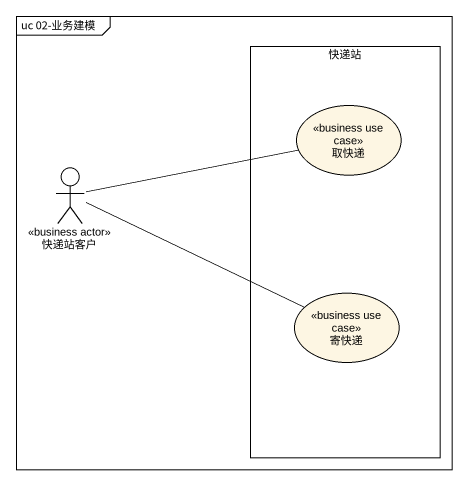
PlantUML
@startuml
mainframe uc 02-业务建模
rectangle 快递站 {
  usecase 取快递 <<business use case>>
  usecase 寄快递 <<business use case>>
}
actor 快递站客户 <<business actor>>
快递站客户 -right- 取快递
快递站客户 -right- 寄快递
@enduml
